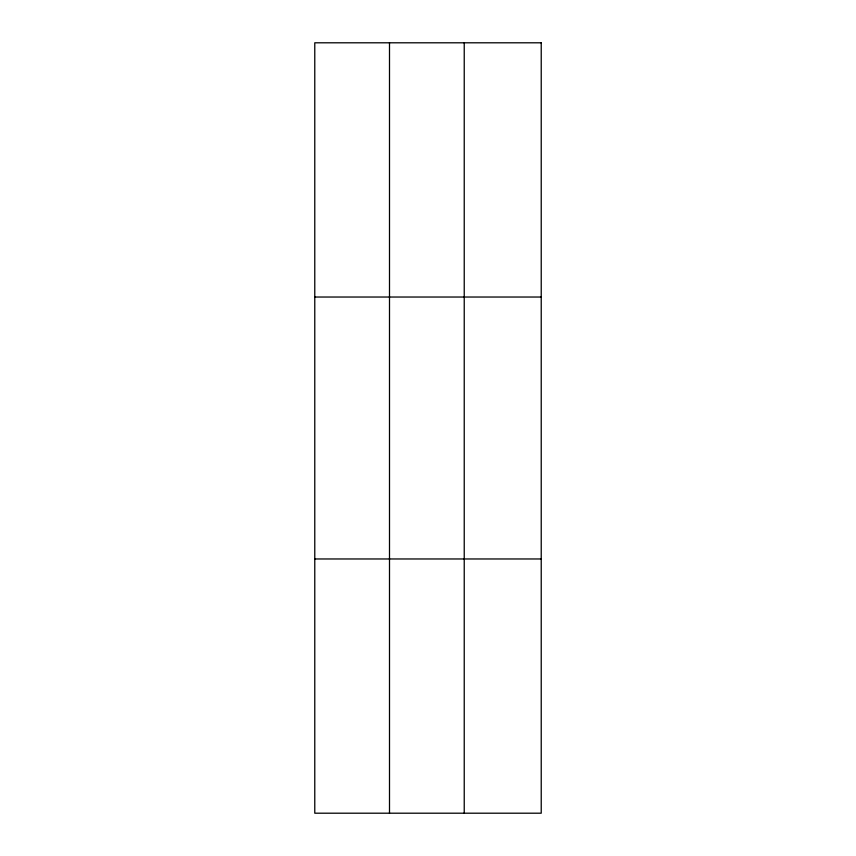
<?xml version="1.0" encoding="UTF-8"?>
<svg xmlns="http://www.w3.org/2000/svg" width="856" height="856" viewBox="0 0 856 856"><rect width="100%" height="100%" fill="white"/><g stroke="black" fill="none" stroke-linecap="round" stroke-linejoin="round"><path stroke-width="1.28" d="M389.501 42.8L389.501 813.2M464.23 42.8L464.23 813.2M314.773 297.032L541.227 297.032M314.773 558.968L541.227 558.968M541.227 42.8L541.227 813.2L314.773 813.2L314.773 42.8L541.227 42.8"/></g></svg>
